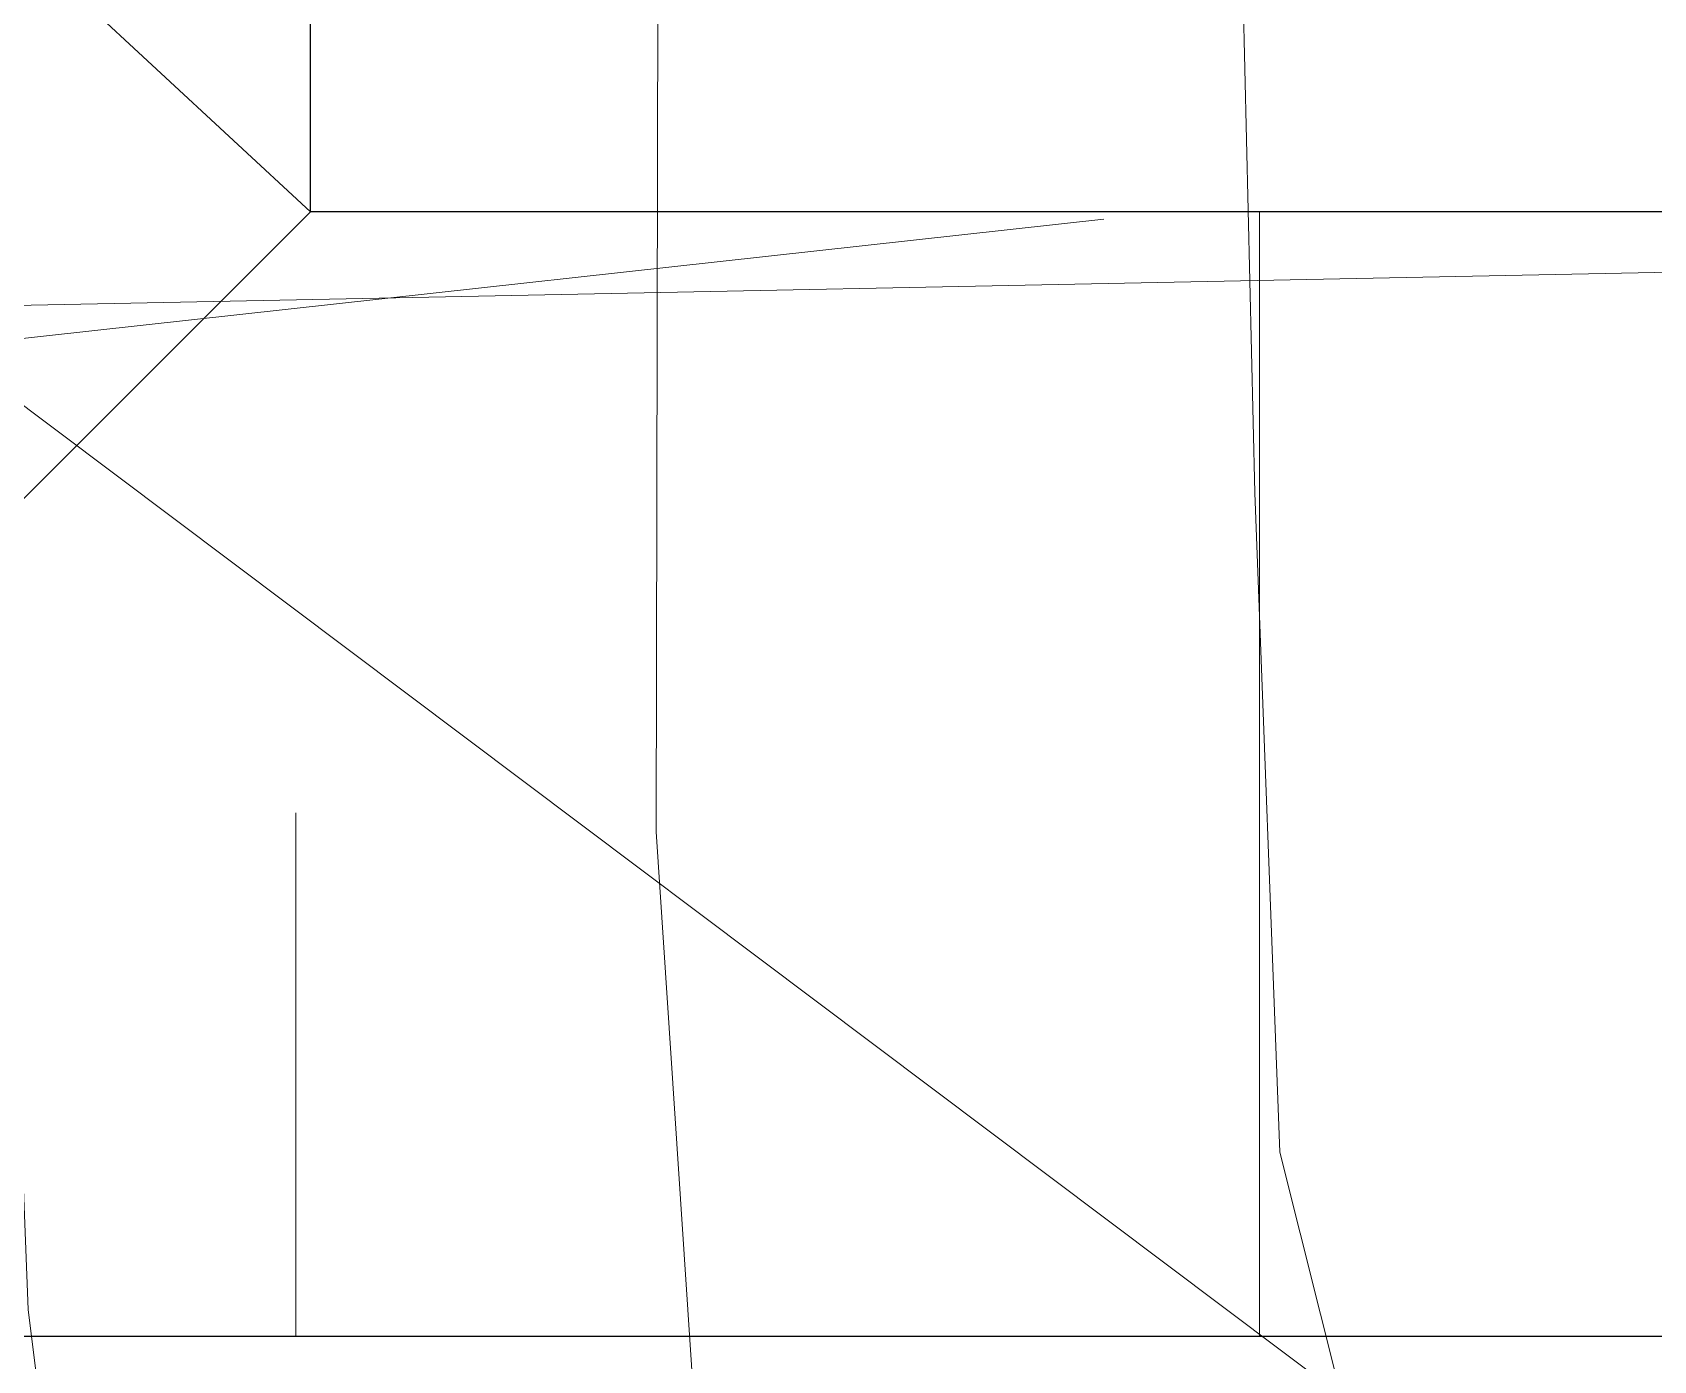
# Model space of a CAD drawing. Header units: millimetres. Extents: x -2078669 to -1085629, y -5987148 to 310365.
# Drawn here: x -1700181 to -1695134, y -2645629 to -2641495 of the extents above; entities that cross this region are included whole.
import ezdxf

# ---------------------------------------------------------------- set-up
doc = ezdxf.new("R2010")
doc.units = ezdxf.units.MM
doc.header["$LTSCALE"] = 500
for name, color, linetype, lineweight in [('D-BGD', 7, 'Continuous', 13), ('D-BYP-STR1', 2, 'Continuous', 13), ('D-BYP-STR2', 6, 'Continuous', 25), ('D-BYP-STR8', 5, 'Continuous', 25), ('D-BYP-STRC', 1, 'Continuous', 13)]:
    doc.layers.add(name, color=color, linetype=linetype, lineweight=lineweight)
doc.styles.add('MS ゴシック', font='MS Gothic.ttf')
doc.dimstyles.new('DIM-500-F', dxfattribs={"dimscale": 500, "dimtxt": 3.5, "dimasz": 2.5, "dimexe": 0, "dimexo": 2, "dimgap": 0.8, "dimtad": 1, "dimdec": 0, "dimzin": 0, "dimdsep": 46, "dimtxsty": 'MS ゴシック', "dimblk": 'OPEN', "dimcen": 0.1, "dimclrd": 256, "dimclre": 256, "dimclrt": 256, "dimaunit": 1, "dimadec": 4, "dimazin": 0, "dimtfac": 1, "dimtdec": 0, "dimtmove": 2, "dimatfit": 3, "dimldrblk": 'OPEN', "dimfxl": 1, "dimtolj": 1, "dimtzin": 0, "dimlwd": -1, "dimlwe": -1, "dimarcsym": 2})

# ---------------------------------------------------------------- blocks, each defined once
blk = doc.blocks.new('河川平面')
at = {"layer": 'D-BGD', "linetype": 'Continuous'}
for p, q in [((1609138.2, -2787125.7), (1614120.6, -2786575.9)), ((1609423.1, -2786871), (1619388.6, -2786670.7))]:
    blk.add_line(p, q, dxfattribs=at)
at = {"layer": 'D-BGD', "linetype": 'Continuous', "flags": 128}
for points, elevation in [([(1610012.9, -2620513.6), (1610004.2, -2655012.2), (1609980.9, -2662597.7), (1609913.4, -2668183.1), (1609452.5, -2691948.8), (1609445.1, -2695730.1), (1609533.9, -2701509.1), (1610810.7, -2765297.8), (1610884.9, -2769571.2), (1610897, -2771845.8), (1610716.3, -2783858.8), (1610692.5, -2787913.3), (1610772.4, -2789969.6), (1610878.6, -2790832.3), (1611484.4, -2792973), (1612824.8, -2795553.2), (1614448.6, -2798377.1), (1615901.9, -2801242.5), (1616987.5, -2804270.2), (1617504.6, -2807574.5), (1617667, -2810962), (1617685.3, -2814239.1)], 367000), ([(1611715.3, -2620513.6), (1611197, -2668195.4), (1611105, -2685482.1), (1611227.5, -2700780.1), (1611946.4, -2745631.7), (1612010.6, -2749081.6), (1612060.3, -2750532.4), (1612325.1, -2753298.3), (1612593.4, -2757484.9), (1612783.4, -2763611.6), (1612863.6, -2771281.9), (1612734, -2784704.9), (1612727.3, -2788483.1), (1612845, -2790264.8), (1613065.1, -2791226.4), (1613930.5, -2793392.9), (1615912.3, -2797217.2), (1616301.4, -2797928.8), (1618571.8, -2802762.2), (1619578.2, -2807143.5), (1619706.8, -2810758.5), (1619619.1, -2816361.1)], 366000), ([(1621745.6, -2814441.4), (1621890.9, -2808509.8), (1621764.1, -2806453), (1621613.3, -2804738.8), (1621189.8, -2802459.6), (1619944.5, -2799860.3), (1615503, -2792087.9), (1615082.8, -2791125.5), (1614668.6, -2789480.2), (1614590.7, -2787428.5), (1614423.9, -2780446.6), (1614954, -2770847.9), (1614659.6, -2757775.2), (1613687.3, -2747587.4), (1613372.7, -2737098.4), (1613202.8, -2724565.5), (1612723.9, -2704238.9), (1612725.9, -2695354), (1612598.9, -2678221.7), (1612988.1, -2655305.3), (1612966.3, -2630581.5), (1613359.4, -2620513.6)], 365000)]:
    blk.add_lwpolyline(points, dxfattribs=dict(at, elevation=elevation))
blk = doc.blocks.new('_Open')
at = {"color": 0, "linetype": 'ByBlock', "lineweight": -2}
for p, q in [((-1, 0.1667), (0, 0)), ((-1, -0.1667), (0, 0)), ((0, 0), (-1, 0))]:
    blk.add_line(p, q, dxfattribs=at)

msp = doc.modelspace()

# ---------------------------------------------------------------- linework, layer by layer
at = {"layer": 'D-BYP-STR1'}
for p, q in [((-1696360.6, -2645552.7), (-1696360.6, -2642052.7)), ((-1699360.6, -2643923.4), (-1699360.6, -2645552.7))]:
    msp.add_line(p, q, dxfattribs=at)
at = {"layer": 'D-BYP-STR2'}
for p, q in [((-1699314.8, -2642052.7), (-1699314.8, -2638952.7)), ((-1700284.8, -2641152.7), (-1699314.8, -2642052.7)), ((-1699314.8, -2642052.7), (-1702814.8, -2645552.7)), ((-1691814.5, -2642052.7), (-1699314.8, -2642052.7)), ((-1702814.8, -2645552.7), (-1693114.5, -2645552.7))]:
    msp.add_line(p, q, dxfattribs=at)
at = {"layer": 'D-BYP-STR8'}
msp.add_circle((-1712403.8, -2646580.4), 20000, dxfattribs=at)

# ---------------------------------------------------------------- block references
at = {"layer": 'D-BGD'}
msp.add_blockref('河川平面', (-3310965.8, 144500.2), dxfattribs=at)

# ---------------------------------------------------------------- leaders
at = {"layer": 'D-BYP-STRC'}
msp.add_leader([(-1704918.8, -2639118.6), (-1678385, -2659048.5)], dimstyle='DIM-500-F', dxfattribs=at)

doc.saveas('drawing.dxf')
